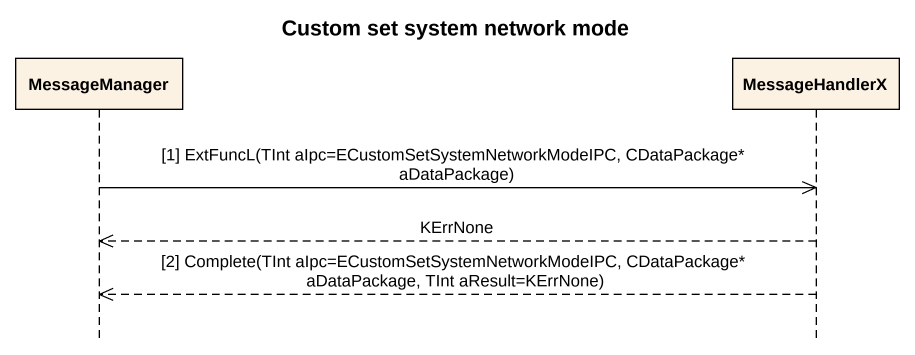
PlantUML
@startuml
title Custom set system network mode
hide footbox
participant MessageManager
participant MessageHandlerX

MessageManager ->> MessageHandlerX : [1] ExtFuncL(TInt aIpc=ECustomSetSystemNetworkModeIPC, CDataPackage* aDataPackage)
MessageHandlerX -->> MessageManager : KErrNone
MessageHandlerX -->> MessageManager : [2] Complete(TInt aIpc=ECustomSetSystemNetworkModeIPC, CDataPackage* aDataPackage, TInt aResult=KErrNone)
@enduml
